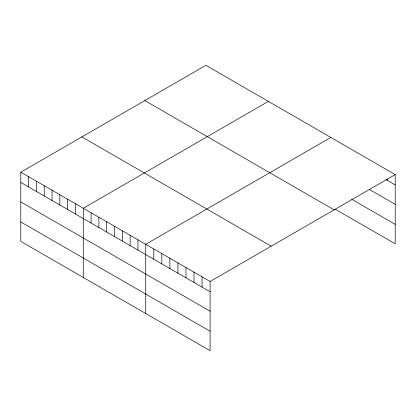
<?xml version="1.0" encoding="UTF-8"?>
<svg xmlns="http://www.w3.org/2000/svg" width="416" height="416" viewBox="0 0 416 416"><rect width="100%" height="100%" fill="white"/><g stroke="black" fill="none" stroke-linecap="round" stroke-linejoin="round"><path stroke-width="0.62" d="M20.8 172.182L210.101 281.471L210.101 350.688L20.8 241.394L20.8 172.182L205.899 65.312L395.2 174.606L395.2 243.818L335.13 209.139M268.367 101.379L83.268 208.244L83.268 277.462M330.84 137.446L145.735 244.312L145.735 313.529M210.101 281.471L395.2 174.606M386.084 179.624L395.2 184.886M369.455 189.472L395.2 204.334M351.754 199.29L395.2 224.37M144.815 100.578L334.116 209.872M81.884 136.916L271.185 246.204M20.8 182.463L210.101 291.756M20.8 201.911L210.101 311.199M20.8 221.946L210.101 331.24M387.156 178.958L387.156 180.242M202.056 276.827L202.056 287.108M194.007 272.184L194.007 282.464M185.962 267.535L185.962 277.82M177.918 262.891L177.918 273.177M169.874 258.248L169.874 268.528M161.829 253.604L161.829 263.884M153.785 248.955L153.785 259.241M137.93 239.803L137.93 250.089M130.12 235.295L130.12 245.58M122.314 230.786L122.314 241.072M114.504 226.278L114.504 236.564M106.694 221.77L106.694 232.055M98.888 217.261L98.888 227.547M91.078 212.753L91.078 223.038M75.462 203.736L75.462 214.022M67.652 199.233L67.652 209.513M59.842 194.724L59.842 205.005M52.036 190.216L52.036 200.496M44.226 185.708L44.226 195.988M36.416 181.199L36.416 191.48M28.61 176.691L28.61 186.971"/></g></svg>
